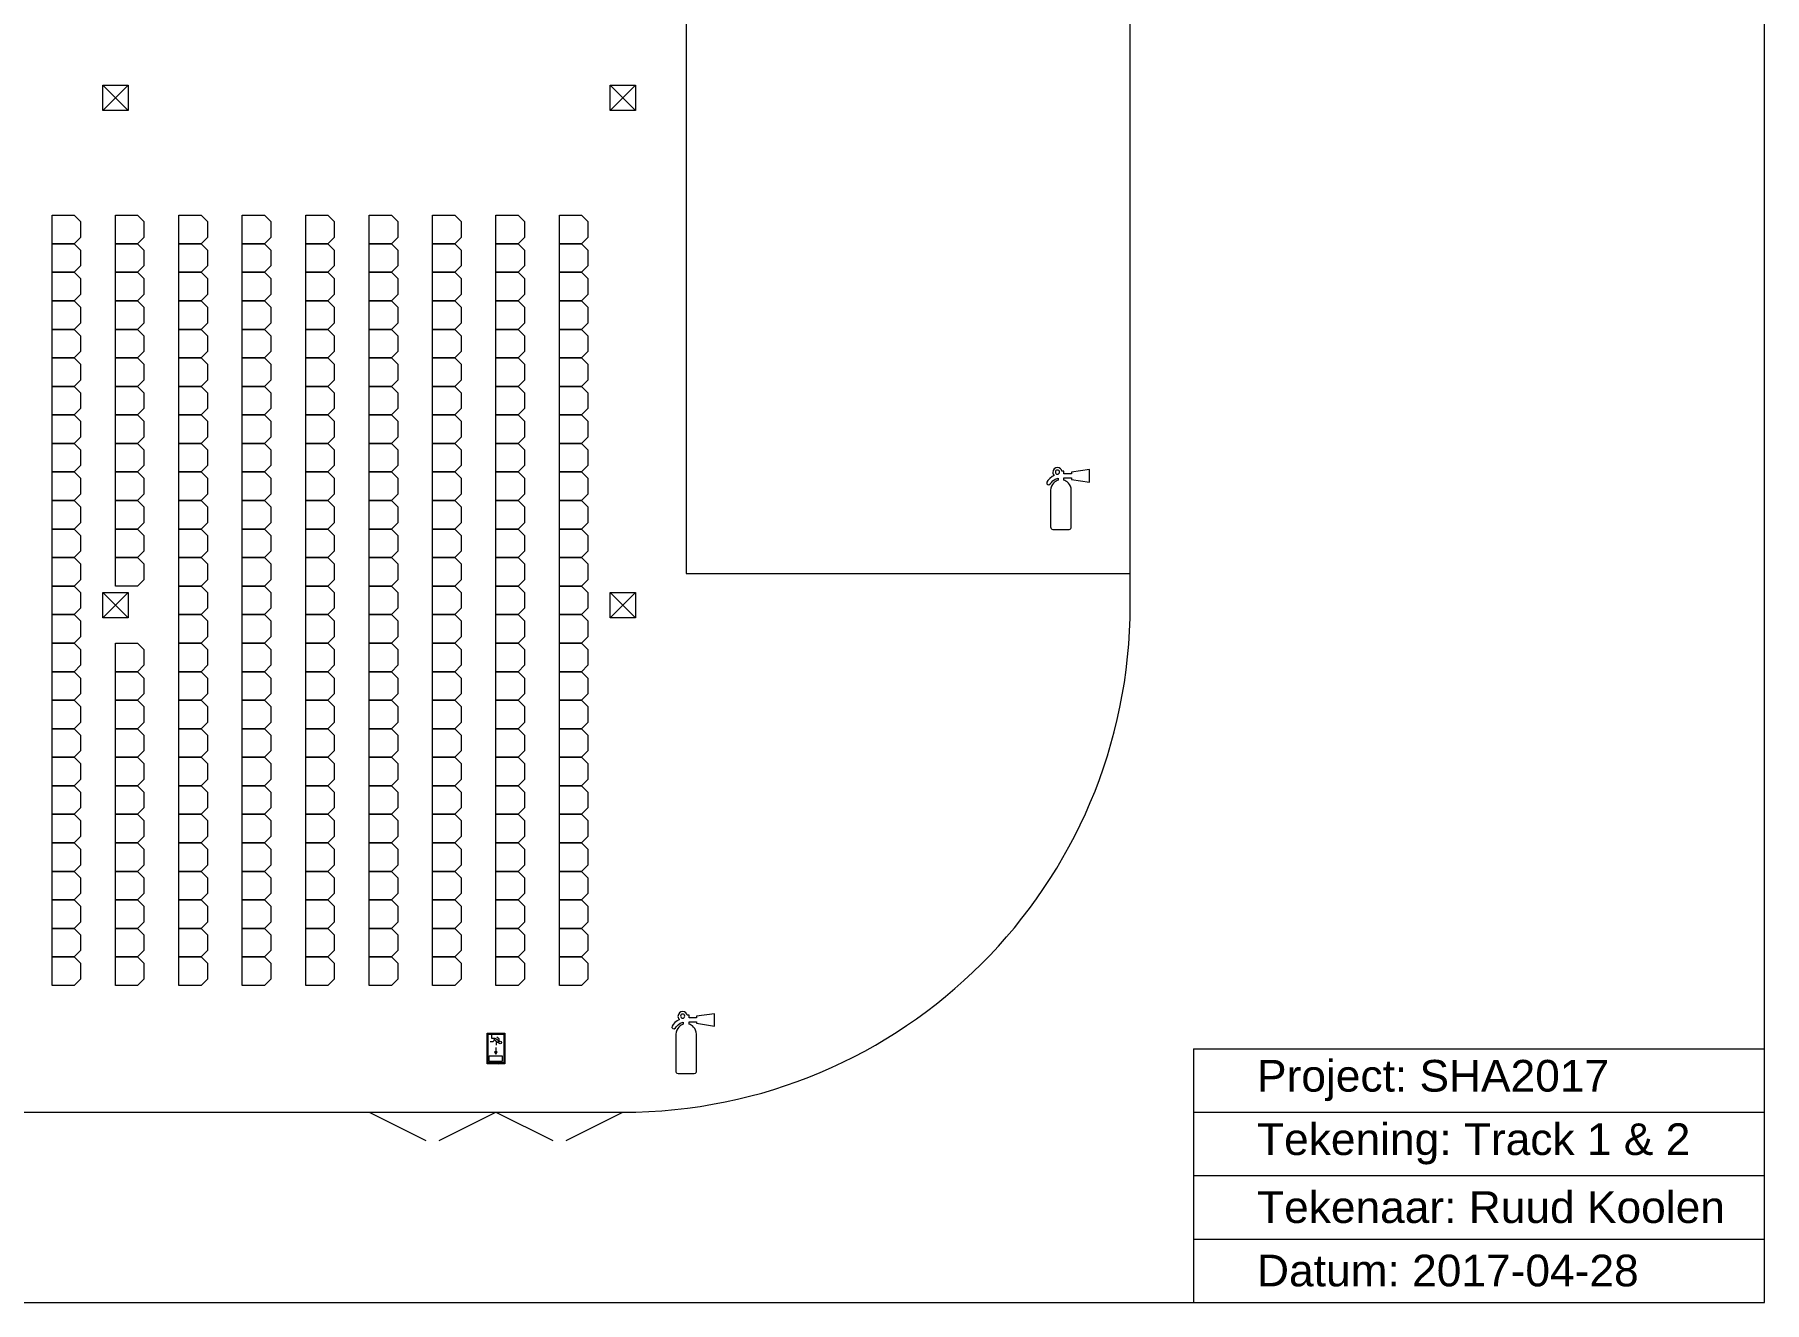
# Model space of a CAD drawing. Header units: metres. Extents: x -5 to 50, y -3 to 37.
# Drawn here: x 22.73 to 50, y -3 to 17 of the extents above; entities that cross this region are included whole.
import ezdxf

# ---------------------------------------------------------------- set-up
doc = ezdxf.new("R2010")
doc.units = ezdxf.units.M
for name, color, linetype, lineweight, true_color in [('Interior', 6, 'Continuous', 0, 0xff00ff), ('Meta', 178, 'Continuous', 0, 0x000000), ('Symbols', 5, 'Continuous', 0, 0x0000ff), ('Tent', 178, 'Continuous', 0, 0x000000)]:
    doc.layers.add(name, color=color, linetype=linetype, lineweight=lineweight, true_color=true_color)
doc.styles.add('textstyle11', font='')
doc.styles.add('textstyle12', font='')
doc.styles.add('textstyle13', font='')
doc.styles.add('textstyle14', font='')
doc.styles.get('textstyle11').set_extended_font_data('Liberation Sans')
doc.styles.get('textstyle12').set_extended_font_data('Liberation Sans')
doc.styles.get('textstyle13').set_extended_font_data('Liberation Sans')
doc.styles.get('textstyle14').set_extended_font_data('Liberation Sans')

msp = doc.modelspace()

# ---------------------------------------------------------------- linework, layer by layer
at = {"layer": 'Interior', "flags": 128}
msp.add_lwpolyline([(40, 23.5), (33, 23.5), (33, 8.5), (40, 8.5)], dxfattribs=at)
for points in [[(23.35, 14.15), (23.45, 14.05), (23.45, 13.8), (23.35, 13.7), (23, 13.7), (23, 14.15)], [(24.35, 14.15), (24.45, 14.05), (24.45, 13.8), (24.35, 13.7), (24, 13.7), (24, 14.15)], [(25.35, 14.15), (25.45, 14.05), (25.45, 13.8), (25.35, 13.7), (25, 13.7), (25, 14.15)], [(26.35, 14.15), (26.45, 14.05), (26.45, 13.8), (26.35, 13.7), (26, 13.7), (26, 14.15)], [(27.35, 14.15), (27.45, 14.05), (27.45, 13.8), (27.35, 13.7), (27, 13.7), (27, 14.15)], [(28.35, 14.15), (28.45, 14.05), (28.45, 13.8), (28.35, 13.7), (28, 13.7), (28, 14.15)], [(29.35, 14.15), (29.45, 14.05), (29.45, 13.8), (29.35, 13.7), (29, 13.7), (29, 14.15)], [(30.35, 14.15), (30.45, 14.05), (30.45, 13.8), (30.35, 13.7), (30, 13.7), (30, 14.15)], [(31.35, 14.15), (31.45, 14.05), (31.45, 13.8), (31.35, 13.7), (31, 13.7), (31, 14.15)], [(23.35, 13.7), (23.45, 13.6), (23.45, 13.35), (23.35, 13.25), (23, 13.25), (23, 13.7)], [(24.35, 13.7), (24.45, 13.6), (24.45, 13.35), (24.35, 13.25), (24, 13.25), (24, 13.7)], [(25.35, 13.7), (25.45, 13.6), (25.45, 13.35), (25.35, 13.25), (25, 13.25), (25, 13.7)], [(26.35, 13.7), (26.45, 13.6), (26.45, 13.35), (26.35, 13.25), (26, 13.25), (26, 13.7)], [(27.35, 13.7), (27.45, 13.6), (27.45, 13.35), (27.35, 13.25), (27, 13.25), (27, 13.7)], [(28.35, 13.7), (28.45, 13.6), (28.45, 13.35), (28.35, 13.25), (28, 13.25), (28, 13.7)], [(29.35, 13.7), (29.45, 13.6), (29.45, 13.35), (29.35, 13.25), (29, 13.25), (29, 13.7)], [(30.35, 13.7), (30.45, 13.6), (30.45, 13.35), (30.35, 13.25), (30, 13.25), (30, 13.7)], [(31.35, 13.7), (31.45, 13.6), (31.45, 13.35), (31.35, 13.25), (31, 13.25), (31, 13.7)], [(23.35, 13.25), (23.45, 13.15), (23.45, 12.9), (23.35, 12.8), (23, 12.8), (23, 13.25)], [(24.35, 13.25), (24.45, 13.15), (24.45, 12.9), (24.35, 12.8), (24, 12.8), (24, 13.25)], [(25.35, 13.25), (25.45, 13.15), (25.45, 12.9), (25.35, 12.8), (25, 12.8), (25, 13.25)], [(26.35, 13.25), (26.45, 13.15), (26.45, 12.9), (26.35, 12.8), (26, 12.8), (26, 13.25)], [(27.35, 13.25), (27.45, 13.15), (27.45, 12.9), (27.35, 12.8), (27, 12.8), (27, 13.25)], [(28.35, 13.25), (28.45, 13.15), (28.45, 12.9), (28.35, 12.8), (28, 12.8), (28, 13.25)], [(29.35, 13.25), (29.45, 13.15), (29.45, 12.9), (29.35, 12.8), (29, 12.8), (29, 13.25)], [(30.35, 13.25), (30.45, 13.15), (30.45, 12.9), (30.35, 12.8), (30, 12.8), (30, 13.25)], [(31.35, 13.25), (31.45, 13.15), (31.45, 12.9), (31.35, 12.8), (31, 12.8), (31, 13.25)], [(23.35, 12.8), (23.45, 12.7), (23.45, 12.45), (23.35, 12.35), (23, 12.35), (23, 12.8)], [(24.35, 12.8), (24.45, 12.7), (24.45, 12.45), (24.35, 12.35), (24, 12.35), (24, 12.8)], [(25.35, 12.8), (25.45, 12.7), (25.45, 12.45), (25.35, 12.35), (25, 12.35), (25, 12.8)], [(26.35, 12.8), (26.45, 12.7), (26.45, 12.45), (26.35, 12.35), (26, 12.35), (26, 12.8)], [(27.35, 12.8), (27.45, 12.7), (27.45, 12.45), (27.35, 12.35), (27, 12.35), (27, 12.8)], [(28.35, 12.8), (28.45, 12.7), (28.45, 12.45), (28.35, 12.35), (28, 12.35), (28, 12.8)], [(29.35, 12.8), (29.45, 12.7), (29.45, 12.45), (29.35, 12.35), (29, 12.35), (29, 12.8)], [(30.35, 12.8), (30.45, 12.7), (30.45, 12.45), (30.35, 12.35), (30, 12.35), (30, 12.8)], [(31.35, 12.8), (31.45, 12.7), (31.45, 12.45), (31.35, 12.35), (31, 12.35), (31, 12.8)], [(23.35, 12.35), (23.45, 12.25), (23.45, 12), (23.35, 11.9), (23, 11.9), (23, 12.35)], [(24.35, 12.35), (24.45, 12.25), (24.45, 12), (24.35, 11.9), (24, 11.9), (24, 12.35)], [(25.35, 12.35), (25.45, 12.25), (25.45, 12), (25.35, 11.9), (25, 11.9), (25, 12.35)], [(26.35, 12.35), (26.45, 12.25), (26.45, 12), (26.35, 11.9), (26, 11.9), (26, 12.35)], [(27.35, 12.35), (27.45, 12.25), (27.45, 12), (27.35, 11.9), (27, 11.9), (27, 12.35)], [(28.35, 12.35), (28.45, 12.25), (28.45, 12), (28.35, 11.9), (28, 11.9), (28, 12.35)], [(29.35, 12.35), (29.45, 12.25), (29.45, 12), (29.35, 11.9), (29, 11.9), (29, 12.35)], [(30.35, 12.35), (30.45, 12.25), (30.45, 12), (30.35, 11.9), (30, 11.9), (30, 12.35)], [(31.35, 12.35), (31.45, 12.25), (31.45, 12), (31.35, 11.9), (31, 11.9), (31, 12.35)], [(23.35, 11.9), (23.45, 11.8), (23.45, 11.55), (23.35, 11.45), (23, 11.45), (23, 11.9)], [(24.35, 11.9), (24.45, 11.8), (24.45, 11.55), (24.35, 11.45), (24, 11.45), (24, 11.9)], [(25.35, 11.9), (25.45, 11.8), (25.45, 11.55), (25.35, 11.45), (25, 11.45), (25, 11.9)], [(26.35, 11.9), (26.45, 11.8), (26.45, 11.55), (26.35, 11.45), (26, 11.45), (26, 11.9)], [(27.35, 11.9), (27.45, 11.8), (27.45, 11.55), (27.35, 11.45), (27, 11.45), (27, 11.9)], [(28.35, 11.9), (28.45, 11.8), (28.45, 11.55), (28.35, 11.45), (28, 11.45), (28, 11.9)], [(29.35, 11.9), (29.45, 11.8), (29.45, 11.55), (29.35, 11.45), (29, 11.45), (29, 11.9)], [(30.35, 11.9), (30.45, 11.8), (30.45, 11.55), (30.35, 11.45), (30, 11.45), (30, 11.9)], [(31.35, 11.9), (31.45, 11.8), (31.45, 11.55), (31.35, 11.45), (31, 11.45), (31, 11.9)], [(23.35, 11.45), (23.45, 11.35), (23.45, 11.1), (23.35, 11), (23, 11), (23, 11.45)], [(24.35, 11.45), (24.45, 11.35), (24.45, 11.1), (24.35, 11), (24, 11), (24, 11.45)], [(25.35, 11.45), (25.45, 11.35), (25.45, 11.1), (25.35, 11), (25, 11), (25, 11.45)], [(26.35, 11.45), (26.45, 11.35), (26.45, 11.1), (26.35, 11), (26, 11), (26, 11.45)], [(27.35, 11.45), (27.45, 11.35), (27.45, 11.1), (27.35, 11), (27, 11), (27, 11.45)], [(28.35, 11.45), (28.45, 11.35), (28.45, 11.1), (28.35, 11), (28, 11), (28, 11.45)], [(29.35, 11.45), (29.45, 11.35), (29.45, 11.1), (29.35, 11), (29, 11), (29, 11.45)], [(30.35, 11.45), (30.45, 11.35), (30.45, 11.1), (30.35, 11), (30, 11), (30, 11.45)], [(31.35, 11.45), (31.45, 11.35), (31.45, 11.1), (31.35, 11), (31, 11), (31, 11.45)], [(23.35, 11), (23.45, 10.9), (23.45, 10.65), (23.35, 10.55), (23, 10.55), (23, 11)], [(24.35, 11), (24.45, 10.9), (24.45, 10.65), (24.35, 10.55), (24, 10.55), (24, 11)], [(25.35, 11), (25.45, 10.9), (25.45, 10.65), (25.35, 10.55), (25, 10.55), (25, 11)], [(26.35, 11), (26.45, 10.9), (26.45, 10.65), (26.35, 10.55), (26, 10.55), (26, 11)], [(27.35, 11), (27.45, 10.9), (27.45, 10.65), (27.35, 10.55), (27, 10.55), (27, 11)], [(28.35, 11), (28.45, 10.9), (28.45, 10.65), (28.35, 10.55), (28, 10.55), (28, 11)], [(29.35, 11), (29.45, 10.9), (29.45, 10.65), (29.35, 10.55), (29, 10.55), (29, 11)], [(30.35, 11), (30.45, 10.9), (30.45, 10.65), (30.35, 10.55), (30, 10.55), (30, 11)], [(31.35, 11), (31.45, 10.9), (31.45, 10.65), (31.35, 10.55), (31, 10.55), (31, 11)], [(23.35, 10.55), (23.45, 10.45), (23.45, 10.2), (23.35, 10.1), (23, 10.1), (23, 10.55)], [(24.35, 10.55), (24.45, 10.45), (24.45, 10.2), (24.35, 10.1), (24, 10.1), (24, 10.55)], [(25.35, 10.55), (25.45, 10.45), (25.45, 10.2), (25.35, 10.1), (25, 10.1), (25, 10.55)], [(26.35, 10.55), (26.45, 10.45), (26.45, 10.2), (26.35, 10.1), (26, 10.1), (26, 10.55)], [(27.35, 10.55), (27.45, 10.45), (27.45, 10.2), (27.35, 10.1), (27, 10.1), (27, 10.55)], [(28.35, 10.55), (28.45, 10.45), (28.45, 10.2), (28.35, 10.1), (28, 10.1), (28, 10.55)], [(29.35, 10.55), (29.45, 10.45), (29.45, 10.2), (29.35, 10.1), (29, 10.1), (29, 10.55)], [(30.35, 10.55), (30.45, 10.45), (30.45, 10.2), (30.35, 10.1), (30, 10.1), (30, 10.55)], [(31.35, 10.55), (31.45, 10.45), (31.45, 10.2), (31.35, 10.1), (31, 10.1), (31, 10.55)], [(23.35, 10.1), (23.45, 10), (23.45, 9.75), (23.35, 9.65), (23, 9.65), (23, 10.1)], [(24.35, 10.1), (24.45, 10), (24.45, 9.75), (24.35, 9.65), (24, 9.65), (24, 10.1)], [(25.35, 10.1), (25.45, 10), (25.45, 9.75), (25.35, 9.65), (25, 9.65), (25, 10.1)], [(26.35, 10.1), (26.45, 10), (26.45, 9.75), (26.35, 9.65), (26, 9.65), (26, 10.1)], [(27.35, 10.1), (27.45, 10), (27.45, 9.75), (27.35, 9.65), (27, 9.65), (27, 10.1)], [(28.35, 10.1), (28.45, 10), (28.45, 9.75), (28.35, 9.65), (28, 9.65), (28, 10.1)], [(29.35, 10.1), (29.45, 10), (29.45, 9.75), (29.35, 9.65), (29, 9.65), (29, 10.1)], [(30.35, 10.1), (30.45, 10), (30.45, 9.75), (30.35, 9.65), (30, 9.65), (30, 10.1)], [(31.35, 10.1), (31.45, 10), (31.45, 9.75), (31.35, 9.65), (31, 9.65), (31, 10.1)], [(23.35, 9.65), (23.45, 9.55), (23.45, 9.3), (23.35, 9.2), (23, 9.2), (23, 9.65)], [(24.35, 9.65), (24.45, 9.55), (24.45, 9.3), (24.35, 9.2), (24, 9.2), (24, 9.65)], [(25.35, 9.65), (25.45, 9.55), (25.45, 9.3), (25.35, 9.2), (25, 9.2), (25, 9.65)], [(26.35, 9.65), (26.45, 9.55), (26.45, 9.3), (26.35, 9.2), (26, 9.2), (26, 9.65)], [(27.35, 9.65), (27.45, 9.55), (27.45, 9.3), (27.35, 9.2), (27, 9.2), (27, 9.65)], [(28.35, 9.65), (28.45, 9.55), (28.45, 9.3), (28.35, 9.2), (28, 9.2), (28, 9.65)], [(29.35, 9.65), (29.45, 9.55), (29.45, 9.3), (29.35, 9.2), (29, 9.2), (29, 9.65)], [(30.35, 9.65), (30.45, 9.55), (30.45, 9.3), (30.35, 9.2), (30, 9.2), (30, 9.65)], [(31.35, 9.65), (31.45, 9.55), (31.45, 9.3), (31.35, 9.2), (31, 9.2), (31, 9.65)], [(23.35, 9.2), (23.45, 9.1), (23.45, 8.85), (23.35, 8.75), (23, 8.75), (23, 9.2)], [(24.35, 9.2), (24.45, 9.1), (24.45, 8.85), (24.35, 8.75), (24, 8.75), (24, 9.2)], [(25.35, 9.2), (25.45, 9.1), (25.45, 8.85), (25.35, 8.75), (25, 8.75), (25, 9.2)], [(26.35, 9.2), (26.45, 9.1), (26.45, 8.85), (26.35, 8.75), (26, 8.75), (26, 9.2)], [(27.35, 9.2), (27.45, 9.1), (27.45, 8.85), (27.35, 8.75), (27, 8.75), (27, 9.2)], [(28.35, 9.2), (28.45, 9.1), (28.45, 8.85), (28.35, 8.75), (28, 8.75), (28, 9.2)], [(29.35, 9.2), (29.45, 9.1), (29.45, 8.85), (29.35, 8.75), (29, 8.75), (29, 9.2)], [(30.35, 9.2), (30.45, 9.1), (30.45, 8.85), (30.35, 8.75), (30, 8.75), (30, 9.2)], [(31.35, 9.2), (31.45, 9.1), (31.45, 8.85), (31.35, 8.75), (31, 8.75), (31, 9.2)], [(23.35, 8.75), (23.45, 8.65), (23.45, 8.4), (23.35, 8.3), (23, 8.3), (23, 8.75)], [(24.35, 8.75), (24.45, 8.65), (24.45, 8.4), (24.35, 8.3), (24, 8.3), (24, 8.75)], [(25.35, 8.75), (25.45, 8.65), (25.45, 8.4), (25.35, 8.3), (25, 8.3), (25, 8.75)], [(26.35, 8.75), (26.45, 8.65), (26.45, 8.4), (26.35, 8.3), (26, 8.3), (26, 8.75)], [(27.35, 8.75), (27.45, 8.65), (27.45, 8.4), (27.35, 8.3), (27, 8.3), (27, 8.75)], [(28.35, 8.75), (28.45, 8.65), (28.45, 8.4), (28.35, 8.3), (28, 8.3), (28, 8.75)], [(29.35, 8.75), (29.45, 8.65), (29.45, 8.4), (29.35, 8.3), (29, 8.3), (29, 8.75)], [(30.35, 8.75), (30.45, 8.65), (30.45, 8.4), (30.35, 8.3), (30, 8.3), (30, 8.75)], [(31.35, 8.75), (31.45, 8.65), (31.45, 8.4), (31.35, 8.3), (31, 8.3), (31, 8.75)], [(23.35, 8.3), (23.45, 8.2), (23.45, 7.95), (23.35, 7.85), (23, 7.85), (23, 8.3)], [(25.35, 8.3), (25.45, 8.2), (25.45, 7.95), (25.35, 7.85), (25, 7.85), (25, 8.3)], [(26.35, 8.3), (26.45, 8.2), (26.45, 7.95), (26.35, 7.85), (26, 7.85), (26, 8.3)], [(27.35, 8.3), (27.45, 8.2), (27.45, 7.95), (27.35, 7.85), (27, 7.85), (27, 8.3)], [(28.35, 8.3), (28.45, 8.2), (28.45, 7.95), (28.35, 7.85), (28, 7.85), (28, 8.3)], [(29.35, 8.3), (29.45, 8.2), (29.45, 7.95), (29.35, 7.85), (29, 7.85), (29, 8.3)], [(30.35, 8.3), (30.45, 8.2), (30.45, 7.95), (30.35, 7.85), (30, 7.85), (30, 8.3)], [(31.35, 8.3), (31.45, 8.2), (31.45, 7.95), (31.35, 7.85), (31, 7.85), (31, 8.3)], [(23.35, 7.85), (23.45, 7.75), (23.45, 7.5), (23.35, 7.4), (23, 7.4), (23, 7.85)], [(25.35, 7.85), (25.45, 7.75), (25.45, 7.5), (25.35, 7.4), (25, 7.4), (25, 7.85)], [(26.35, 7.85), (26.45, 7.75), (26.45, 7.5), (26.35, 7.4), (26, 7.4), (26, 7.85)], [(27.35, 7.85), (27.45, 7.75), (27.45, 7.5), (27.35, 7.4), (27, 7.4), (27, 7.85)], [(28.35, 7.85), (28.45, 7.75), (28.45, 7.5), (28.35, 7.4), (28, 7.4), (28, 7.85)], [(29.35, 7.85), (29.45, 7.75), (29.45, 7.5), (29.35, 7.4), (29, 7.4), (29, 7.85)], [(30.35, 7.85), (30.45, 7.75), (30.45, 7.5), (30.35, 7.4), (30, 7.4), (30, 7.85)], [(31.35, 7.85), (31.45, 7.75), (31.45, 7.5), (31.35, 7.4), (31, 7.4), (31, 7.85)], [(23.35, 7.4), (23.45, 7.3), (23.45, 7.05), (23.35, 6.95), (23, 6.95), (23, 7.4)], [(24.35, 7.4), (24.45, 7.3), (24.45, 7.05), (24.35, 6.95), (24, 6.95), (24, 7.4)], [(25.35, 7.4), (25.45, 7.3), (25.45, 7.05), (25.35, 6.95), (25, 6.95), (25, 7.4)], [(26.35, 7.4), (26.45, 7.3), (26.45, 7.05), (26.35, 6.95), (26, 6.95), (26, 7.4)], [(27.35, 7.4), (27.45, 7.3), (27.45, 7.05), (27.35, 6.95), (27, 6.95), (27, 7.4)], [(28.35, 7.4), (28.45, 7.3), (28.45, 7.05), (28.35, 6.95), (28, 6.95), (28, 7.4)], [(29.35, 7.4), (29.45, 7.3), (29.45, 7.05), (29.35, 6.95), (29, 6.95), (29, 7.4)], [(30.35, 7.4), (30.45, 7.3), (30.45, 7.05), (30.35, 6.95), (30, 6.95), (30, 7.4)], [(31.35, 7.4), (31.45, 7.3), (31.45, 7.05), (31.35, 6.95), (31, 6.95), (31, 7.4)], [(23.35, 6.95), (23.45, 6.85), (23.45, 6.6), (23.35, 6.5), (23, 6.5), (23, 6.95)], [(24.35, 6.95), (24.45, 6.85), (24.45, 6.6), (24.35, 6.5), (24, 6.5), (24, 6.95)], [(25.35, 6.95), (25.45, 6.85), (25.45, 6.6), (25.35, 6.5), (25, 6.5), (25, 6.95)], [(26.35, 6.95), (26.45, 6.85), (26.45, 6.6), (26.35, 6.5), (26, 6.5), (26, 6.95)], [(27.35, 6.95), (27.45, 6.85), (27.45, 6.6), (27.35, 6.5), (27, 6.5), (27, 6.95)], [(28.35, 6.95), (28.45, 6.85), (28.45, 6.6), (28.35, 6.5), (28, 6.5), (28, 6.95)], [(29.35, 6.95), (29.45, 6.85), (29.45, 6.6), (29.35, 6.5), (29, 6.5), (29, 6.95)], [(30.35, 6.95), (30.45, 6.85), (30.45, 6.6), (30.35, 6.5), (30, 6.5), (30, 6.95)], [(31.35, 6.95), (31.45, 6.85), (31.45, 6.6), (31.35, 6.5), (31, 6.5), (31, 6.95)], [(23.35, 6.5), (23.45, 6.4), (23.45, 6.15), (23.35, 6.05), (23, 6.05), (23, 6.5)], [(24.35, 6.5), (24.45, 6.4), (24.45, 6.15), (24.35, 6.05), (24, 6.05), (24, 6.5)], [(25.35, 6.5), (25.45, 6.4), (25.45, 6.15), (25.35, 6.05), (25, 6.05), (25, 6.5)], [(26.35, 6.5), (26.45, 6.4), (26.45, 6.15), (26.35, 6.05), (26, 6.05), (26, 6.5)], [(27.35, 6.5), (27.45, 6.4), (27.45, 6.15), (27.35, 6.05), (27, 6.05), (27, 6.5)], [(28.35, 6.5), (28.45, 6.4), (28.45, 6.15), (28.35, 6.05), (28, 6.05), (28, 6.5)], [(29.35, 6.5), (29.45, 6.4), (29.45, 6.15), (29.35, 6.05), (29, 6.05), (29, 6.5)], [(30.35, 6.5), (30.45, 6.4), (30.45, 6.15), (30.35, 6.05), (30, 6.05), (30, 6.5)], [(31.35, 6.5), (31.45, 6.4), (31.45, 6.15), (31.35, 6.05), (31, 6.05), (31, 6.5)], [(23.35, 6.05), (23.45, 5.95), (23.45, 5.7), (23.35, 5.6), (23, 5.6), (23, 6.05)], [(24.35, 6.05), (24.45, 5.95), (24.45, 5.7), (24.35, 5.6), (24, 5.6), (24, 6.05)], [(25.35, 6.05), (25.45, 5.95), (25.45, 5.7), (25.35, 5.6), (25, 5.6), (25, 6.05)], [(26.35, 6.05), (26.45, 5.95), (26.45, 5.7), (26.35, 5.6), (26, 5.6), (26, 6.05)], [(27.35, 6.05), (27.45, 5.95), (27.45, 5.7), (27.35, 5.6), (27, 5.6), (27, 6.05)], [(28.35, 6.05), (28.45, 5.95), (28.45, 5.7), (28.35, 5.6), (28, 5.6), (28, 6.05)], [(29.35, 6.05), (29.45, 5.95), (29.45, 5.7), (29.35, 5.6), (29, 5.6), (29, 6.05)], [(30.35, 6.05), (30.45, 5.95), (30.45, 5.7), (30.35, 5.6), (30, 5.6), (30, 6.05)], [(31.35, 6.05), (31.45, 5.95), (31.45, 5.7), (31.35, 5.6), (31, 5.6), (31, 6.05)], [(23.35, 5.6), (23.45, 5.5), (23.45, 5.25), (23.35, 5.15), (23, 5.15), (23, 5.6)], [(24.35, 5.6), (24.45, 5.5), (24.45, 5.25), (24.35, 5.15), (24, 5.15), (24, 5.6)], [(25.35, 5.6), (25.45, 5.5), (25.45, 5.25), (25.35, 5.15), (25, 5.15), (25, 5.6)], [(26.35, 5.6), (26.45, 5.5), (26.45, 5.25), (26.35, 5.15), (26, 5.15), (26, 5.6)], [(27.35, 5.6), (27.45, 5.5), (27.45, 5.25), (27.35, 5.15), (27, 5.15), (27, 5.6)], [(28.35, 5.6), (28.45, 5.5), (28.45, 5.25), (28.35, 5.15), (28, 5.15), (28, 5.6)], [(29.35, 5.6), (29.45, 5.5), (29.45, 5.25), (29.35, 5.15), (29, 5.15), (29, 5.6)], [(30.35, 5.6), (30.45, 5.5), (30.45, 5.25), (30.35, 5.15), (30, 5.15), (30, 5.6)], [(31.35, 5.6), (31.45, 5.5), (31.45, 5.25), (31.35, 5.15), (31, 5.15), (31, 5.6)], [(23.35, 5.15), (23.45, 5.05), (23.45, 4.8), (23.35, 4.7), (23, 4.7), (23, 5.15)], [(24.35, 5.15), (24.45, 5.05), (24.45, 4.8), (24.35, 4.7), (24, 4.7), (24, 5.15)], [(25.35, 5.15), (25.45, 5.05), (25.45, 4.8), (25.35, 4.7), (25, 4.7), (25, 5.15)], [(26.35, 5.15), (26.45, 5.05), (26.45, 4.8), (26.35, 4.7), (26, 4.7), (26, 5.15)], [(27.35, 5.15), (27.45, 5.05), (27.45, 4.8), (27.35, 4.7), (27, 4.7), (27, 5.15)], [(28.35, 5.15), (28.45, 5.05), (28.45, 4.8), (28.35, 4.7), (28, 4.7), (28, 5.15)], [(29.35, 5.15), (29.45, 5.05), (29.45, 4.8), (29.35, 4.7), (29, 4.7), (29, 5.15)], [(30.35, 5.15), (30.45, 5.05), (30.45, 4.8), (30.35, 4.7), (30, 4.7), (30, 5.15)], [(31.35, 5.15), (31.45, 5.05), (31.45, 4.8), (31.35, 4.7), (31, 4.7), (31, 5.15)], [(23.35, 4.7), (23.45, 4.6), (23.45, 4.35), (23.35, 4.25), (23, 4.25), (23, 4.7)], [(24.35, 4.7), (24.45, 4.6), (24.45, 4.35), (24.35, 4.25), (24, 4.25), (24, 4.7)], [(25.35, 4.7), (25.45, 4.6), (25.45, 4.35), (25.35, 4.25), (25, 4.25), (25, 4.7)], [(26.35, 4.7), (26.45, 4.6), (26.45, 4.35), (26.35, 4.25), (26, 4.25), (26, 4.7)], [(27.35, 4.7), (27.45, 4.6), (27.45, 4.35), (27.35, 4.25), (27, 4.25), (27, 4.7)], [(28.35, 4.7), (28.45, 4.6), (28.45, 4.35), (28.35, 4.25), (28, 4.25), (28, 4.7)], [(29.35, 4.7), (29.45, 4.6), (29.45, 4.35), (29.35, 4.25), (29, 4.25), (29, 4.7)], [(30.35, 4.7), (30.45, 4.6), (30.45, 4.35), (30.35, 4.25), (30, 4.25), (30, 4.7)], [(31.35, 4.7), (31.45, 4.6), (31.45, 4.35), (31.35, 4.25), (31, 4.25), (31, 4.7)], [(23.35, 4.25), (23.45, 4.15), (23.45, 3.9), (23.35, 3.8), (23, 3.8), (23, 4.25)], [(24.35, 4.25), (24.45, 4.15), (24.45, 3.9), (24.35, 3.8), (24, 3.8), (24, 4.25)], [(25.35, 4.25), (25.45, 4.15), (25.45, 3.9), (25.35, 3.8), (25, 3.8), (25, 4.25)], [(26.35, 4.25), (26.45, 4.15), (26.45, 3.9), (26.35, 3.8), (26, 3.8), (26, 4.25)], [(27.35, 4.25), (27.45, 4.15), (27.45, 3.9), (27.35, 3.8), (27, 3.8), (27, 4.25)], [(28.35, 4.25), (28.45, 4.15), (28.45, 3.9), (28.35, 3.8), (28, 3.8), (28, 4.25)], [(29.35, 4.25), (29.45, 4.15), (29.45, 3.9), (29.35, 3.8), (29, 3.8), (29, 4.25)], [(30.35, 4.25), (30.45, 4.15), (30.45, 3.9), (30.35, 3.8), (30, 3.8), (30, 4.25)], [(31.35, 4.25), (31.45, 4.15), (31.45, 3.9), (31.35, 3.8), (31, 3.8), (31, 4.25)], [(23.35, 3.8), (23.45, 3.7), (23.45, 3.45), (23.35, 3.35), (23, 3.35), (23, 3.8)], [(24.35, 3.8), (24.45, 3.7), (24.45, 3.45), (24.35, 3.35), (24, 3.35), (24, 3.8)], [(25.35, 3.8), (25.45, 3.7), (25.45, 3.45), (25.35, 3.35), (25, 3.35), (25, 3.8)], [(26.35, 3.8), (26.45, 3.7), (26.45, 3.45), (26.35, 3.35), (26, 3.35), (26, 3.8)], [(27.35, 3.8), (27.45, 3.7), (27.45, 3.45), (27.35, 3.35), (27, 3.35), (27, 3.8)], [(28.35, 3.8), (28.45, 3.7), (28.45, 3.45), (28.35, 3.35), (28, 3.35), (28, 3.8)], [(29.35, 3.8), (29.45, 3.7), (29.45, 3.45), (29.35, 3.35), (29, 3.35), (29, 3.8)], [(30.35, 3.8), (30.45, 3.7), (30.45, 3.45), (30.35, 3.35), (30, 3.35), (30, 3.8)], [(31.35, 3.8), (31.45, 3.7), (31.45, 3.45), (31.35, 3.35), (31, 3.35), (31, 3.8)], [(23.35, 3.35), (23.45, 3.25), (23.45, 3), (23.35, 2.9), (23, 2.9), (23, 3.35)], [(24.35, 3.35), (24.45, 3.25), (24.45, 3), (24.35, 2.9), (24, 2.9), (24, 3.35)], [(25.35, 3.35), (25.45, 3.25), (25.45, 3), (25.35, 2.9), (25, 2.9), (25, 3.35)], [(26.35, 3.35), (26.45, 3.25), (26.45, 3), (26.35, 2.9), (26, 2.9), (26, 3.35)], [(27.35, 3.35), (27.45, 3.25), (27.45, 3), (27.35, 2.9), (27, 2.9), (27, 3.35)], [(28.35, 3.35), (28.45, 3.25), (28.45, 3), (28.35, 2.9), (28, 2.9), (28, 3.35)], [(29.35, 3.35), (29.45, 3.25), (29.45, 3), (29.35, 2.9), (29, 2.9), (29, 3.35)], [(30.35, 3.35), (30.45, 3.25), (30.45, 3), (30.35, 2.9), (30, 2.9), (30, 3.35)], [(31.35, 3.35), (31.45, 3.25), (31.45, 3), (31.35, 2.9), (31, 2.9), (31, 3.35)], [(23.35, 2.9), (23.45, 2.8), (23.45, 2.55), (23.35, 2.45), (23, 2.45), (23, 2.9)], [(24.35, 2.9), (24.45, 2.8), (24.45, 2.55), (24.35, 2.45), (24, 2.45), (24, 2.9)], [(25.35, 2.9), (25.45, 2.8), (25.45, 2.55), (25.35, 2.45), (25, 2.45), (25, 2.9)], [(26.35, 2.9), (26.45, 2.8), (26.45, 2.55), (26.35, 2.45), (26, 2.45), (26, 2.9)], [(27.35, 2.9), (27.45, 2.8), (27.45, 2.55), (27.35, 2.45), (27, 2.45), (27, 2.9)], [(28.35, 2.9), (28.45, 2.8), (28.45, 2.55), (28.35, 2.45), (28, 2.45), (28, 2.9)], [(29.35, 2.9), (29.45, 2.8), (29.45, 2.55), (29.35, 2.45), (29, 2.45), (29, 2.9)], [(30.35, 2.9), (30.45, 2.8), (30.45, 2.55), (30.35, 2.45), (30, 2.45), (30, 2.9)], [(31.35, 2.9), (31.45, 2.8), (31.45, 2.55), (31.35, 2.45), (31, 2.45), (31, 2.9)], [(23.35, 2.45), (23.45, 2.35), (23.45, 2.1), (23.35, 2), (23, 2), (23, 2.45)], [(24.35, 2.45), (24.45, 2.35), (24.45, 2.1), (24.35, 2), (24, 2), (24, 2.45)], [(25.35, 2.45), (25.45, 2.35), (25.45, 2.1), (25.35, 2), (25, 2), (25, 2.45)], [(26.35, 2.45), (26.45, 2.35), (26.45, 2.1), (26.35, 2), (26, 2), (26, 2.45)], [(27.35, 2.45), (27.45, 2.35), (27.45, 2.1), (27.35, 2), (27, 2), (27, 2.45)], [(28.35, 2.45), (28.45, 2.35), (28.45, 2.1), (28.35, 2), (28, 2), (28, 2.45)], [(29.35, 2.45), (29.45, 2.35), (29.45, 2.1), (29.35, 2), (29, 2), (29, 2.45)], [(30.35, 2.45), (30.45, 2.35), (30.45, 2.1), (30.35, 2), (30, 2), (30, 2.45)], [(31.35, 2.45), (31.45, 2.35), (31.45, 2.1), (31.35, 2), (31, 2), (31, 2.45)]]:
    msp.add_lwpolyline(points, close=True, dxfattribs=at)
at = {"layer": 'Meta'}
for p, q in [((41, 1), (50, 1)), ((41, 1), (41, -3)), ((41, 0), (50, 0)), ((41, -1), (50, -1)), ((41, -2), (50, -2))]:
    msp.add_line(p, q, dxfattribs=at)
at = {"layer": 'Meta', "flags": 128}
msp.add_lwpolyline([(50, -3), (50, 37), (-5, 37), (-5, -3)], close=True, dxfattribs=at)
at = {"layer": 'Symbols'}
for p, q in [((38.956, 10.111), (38.923, 10.111)), ((38.956, 10.069), (38.956, 10.111)), ((39.357, 10.137), (39.072, 10.096)), ((39.072, 10.096), (39.072, 10.069)), ((39.357, 9.941), (39.357, 10.137)), ((38.853, 10.065), (38.853, 10.065)), ((38.864, 10.003), (38.864, 9.969)), ((38.864, 9.969), (38.864, 9.969)), ((38.955, 9.969), (38.956, 10.009)), ((39.072, 10.069), (38.956, 10.069)), ((38.956, 10.009), (39.072, 10.009)), ((39.072, 10.009), (39.072, 9.984)), ((39.072, 9.984), (39.357, 9.941)), ((39.071, 9.233), (39.071, 9.812)), ((38.781, 9.194), (39.036, 9.194)), ((32.943, 1.483), (32.943, 1.483)), ((32.954, 1.421), (32.954, 1.387)), ((32.954, 1.387), (32.954, 1.387)), ((33.046, 1.529), (33.013, 1.529)), ((33.046, 1.487), (33.046, 1.529)), ((33.162, 1.487), (33.046, 1.487)), ((33.046, 1.387), (33.046, 1.428)), ((33.046, 1.428), (33.162, 1.428)), ((33.448, 1.555), (33.162, 1.514)), ((33.162, 1.514), (33.162, 1.487)), ((33.162, 1.428), (33.162, 1.403)), ((33.162, 1.403), (33.448, 1.36)), ((33.448, 1.36), (33.448, 1.555)), ((29.955, 1.111), (29.908, 1.111)), ((29.934, 1.162), (29.934, 1.215)), ((29.983, 1.162), (29.934, 1.162)), ((29.979, 1.151), (29.955, 1.111)), ((29.969, 1.14), (29.989, 1.169)), ((30.024, 1.099), (29.969, 1.14)), ((29.989, 1.169), (30.048, 1.125)), ((30.001, 1.102), (30.001, 1.057)), ((30.04, 1.102), (30.001, 1.102)), ((30.016, 1.189), (30.047, 1.165)), ((30.048, 1.125), (30.024, 1.099)), ((30.047, 1.12), (30.04, 1.102)), ((30.047, 1.165), (30.047, 1.12)), ((30.048, 1.125), (30.048, 1.125)), ((33.162, 0.651), (33.162, 1.23)), ((29.895, 0.8), (29.895, 0.891)), ((29.895, 0.891), (30.099, 0.891)), ((30.021, 0.951), (29.977, 0.951)), ((29.977, 0.951), (29.999, 0.914)), ((29.999, 1.02), (29.999, 0.937)), ((29.999, 0.914), (30.021, 0.951)), ((30.021, 0.951), (30.021, 0.951)), ((30.099, 0.891), (30.099, 0.8)), ((30.099, 0.8), (29.895, 0.8)), ((30.039, 0.75), (30.039, 0.75)), ((32.871, 0.613), (33.126, 0.613))]:
    msp.add_line(p, q, dxfattribs=at)
at = {"layer": 'Symbols', "lineweight": 0}
for p, q in [((29.861, 0.765), (29.861, 1.25)), ((29.861, 1.25), (30.139, 1.25)), ((29.875, 0.779), (29.875, 1.234)), ((29.875, 1.234), (30.125, 1.234)), ((30.125, 1.234), (30.125, 0.779)), ((30.125, 1.234), (30.125, 1.234)), ((30.139, 1.25), (30.139, 0.765)), ((30.139, 0.765), (29.861, 0.765)), ((30.125, 0.779), (29.875, 0.779))]:
    msp.add_line(p, q, dxfattribs=at)
at = {"layer": 'Symbols', "flags": 128}
for points in [[(38.745, 9.812), (38.745, 9.233)], [(32.836, 1.23), (32.836, 0.651)]]:
    msp.add_lwpolyline(points, dxfattribs=at)
at = {"layer": 'Symbols'}
msp.add_circle((30.066, 1.1), 0.0232, dxfattribs=at)
for centre, start, end in [((38.853, 10.098), 90.001, 179.9955), ((38.853, 10.098), 180.0072, 269.9997), ((38.853, 10.098), 0.0013, 89.9932), ((38.853, 10.098), 270.0061, 359.996), ((32.943, 1.516), 90.001, 179.9955), ((32.943, 1.516), 180.0072, 269.9997), ((32.943, 1.516), 0.0013, 89.9932), ((32.943, 1.516), 270.0061, 359.996)]:
    msp.add_arc(centre, 0.033, start, end, dxfattribs=at)
for points in [[(38.854, 10.171), (38.814, 10.171), (38.779, 10.14), (38.779, 10.094)], [(38.779, 10.094), (38.779, 10.071), (38.791, 10.052), (38.802, 10.045)], [(38.923, 10.111), (38.923, 10.137), (38.894, 10.171), (38.854, 10.171)], [(38.687, 9.938), (38.671, 9.906), (38.715, 9.878), (38.738, 9.911)], [(38.802, 10.045), (38.758, 10.029), (38.699, 9.973), (38.687, 9.938)], [(38.738, 9.911), (38.761, 9.944), (38.787, 9.984), (38.864, 10.003)], [(38.864, 9.969), (38.832, 9.963), (38.745, 9.912), (38.745, 9.812)], [(39.071, 9.812), (39.071, 9.912), (38.987, 9.963), (38.955, 9.969)], [(38.745, 9.233), (38.745, 9.218), (38.752, 9.194), (38.781, 9.194)], [(39.036, 9.194), (39.065, 9.194), (39.071, 9.218), (39.071, 9.233)], [(32.893, 1.463), (32.848, 1.447), (32.789, 1.391), (32.777, 1.357)], [(32.829, 1.329), (32.852, 1.362), (32.878, 1.402), (32.954, 1.421)], [(32.954, 1.387), (32.923, 1.381), (32.836, 1.33), (32.836, 1.23)], [(32.944, 1.589), (32.905, 1.589), (32.869, 1.558), (32.869, 1.512)], [(32.869, 1.512), (32.869, 1.49), (32.882, 1.47), (32.893, 1.463)], [(33.013, 1.529), (33.013, 1.555), (32.984, 1.589), (32.944, 1.589)], [(33.162, 1.23), (33.162, 1.33), (33.078, 1.381), (33.046, 1.387)], [(32.777, 1.357), (32.761, 1.324), (32.806, 1.297), (32.829, 1.329)], [(32.836, 0.651), (32.836, 0.637), (32.842, 0.613), (32.871, 0.613)], [(33.126, 0.613), (33.155, 0.613), (33.162, 0.637), (33.162, 0.651)]]:
    msp.add_open_spline(points, degree=3, dxfattribs=at)
at = {"layer": 'Tent'}
for p, q in [((40, 8), (40, 24)), ((23.8, 15.8), (23.8, 16.2)), ((23.8, 16.2), (24.2, 16.2)), ((23.8, 16.2), (24, 16)), ((24, 16), (24.2, 16.2)), ((24.2, 16.2), (24.2, 15.8)), ((31.8, 15.8), (31.8, 16.2)), ((31.8, 16.2), (32.2, 16.2)), ((31.8, 16.2), (32, 16)), ((32, 16), (32.2, 16.2)), ((32.2, 16.2), (32.2, 15.8)), ((23.8, 15.8), (24, 16)), ((24, 16), (24.2, 15.8)), ((31.8, 15.8), (32, 16)), ((32, 16), (32.2, 15.8)), ((24.2, 15.8), (23.8, 15.8)), ((32.2, 15.8), (31.8, 15.8)), ((23.8, 7.8), (23.8, 8.2)), ((23.8, 8.2), (24.2, 8.2)), ((23.8, 8.2), (24, 8)), ((24, 8), (24.2, 8.2)), ((24.2, 8.2), (24.2, 7.8)), ((31.8, 7.8), (31.8, 8.2)), ((31.8, 8.2), (32.2, 8.2)), ((31.8, 8.2), (32, 8)), ((32, 8), (32.2, 8.2)), ((32.2, 8.2), (32.2, 7.8)), ((23.8, 7.8), (24, 8)), ((24, 8), (24.2, 7.8)), ((31.8, 7.8), (32, 8)), ((32, 8), (32.2, 7.8)), ((24.2, 7.8), (23.8, 7.8)), ((32.2, 7.8), (31.8, 7.8)), ((8, 0), (32, 0)), ((29.106, -0.447), (30, 0)), ((31.106, -0.447), (32, 0)), ((28, 0), (28.894, -0.447)), ((30, 0), (30.894, -0.447))]:
    msp.add_line(p, q, dxfattribs=at)
msp.add_arc((32, 8), 8, 270, 0, dxfattribs=at)

# ---------------------------------------------------------------- texts
at = {"layer": 'Meta', "char_height": 0.5, "attachment_point": 4}
for s, insert, style in [('Project: SHA2017', (42, 0.5), 'textstyle11'), ('Tekening: Track 1 & 2', (42, -0.5), 'textstyle12'), ('Tekenaar: Ruud Koolen', (42, -1.5), 'textstyle13'), ('Datum: 2017-04-28', (42, -2.5), 'textstyle14')]:
    msp.add_mtext(s, dxfattribs=dict(at, insert=insert, style=style))

doc.saveas('drawing.dxf')
